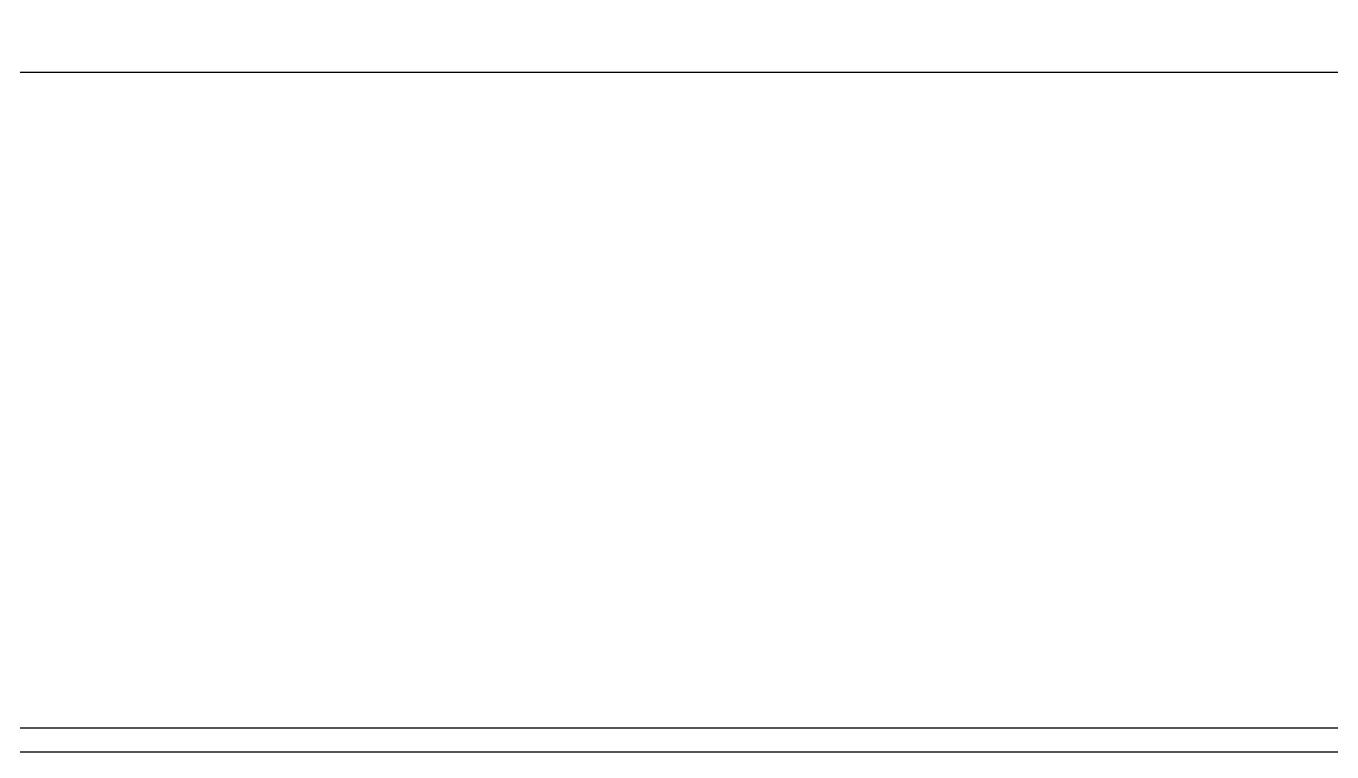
# Model space of a CAD drawing. Extents: x 53439 to 79867, y -144071 to -73305.
# Drawn here: x 61628 to 64711, y -130347 to -128634 of the extents above; entities that cross this region are included whole.
import ezdxf

# ---------------------------------------------------------------- set-up
doc = ezdxf.new("R2010")
doc.units = 0
doc.header["$LTSCALE"] = 0.1
doc.header["$MEASUREMENT"] = 0
doc.header["$PDMODE"] = 35
doc.header["$PDSIZE"] = -0.8
doc.layers.get('DEFPOINTS').update_dxf_attribs({"linetype": 'CONTINUOUS'})
for name, color, linetype in [('BOR', 200, 'CONTINUOUS'), ('BOR1', 230, 'CONTINUOUS'), ('WALL', 6, 'CONTINUOUS'), ('WIN', 102, 'CONTINUOUS')]:
    doc.layers.add(name, color=color, linetype=linetype)
doc.styles.add('1MM', font='arial.ttf')
doc.dimstyles.new('KRI', dxfattribs={"dimtxt": 23, "dimasz": 20, "dimexe": 7, "dimexo": 0, "dimgap": 9, "dimtad": 1, "dimdec": 1, "dimzin": 1, "dimtxsty": '1MM', "dimblk": 'ARCHTICK', "dimcen": 0.5, "dimclrd": 252, "dimclre": 252, "dimclrt": 7, "dimaunit": 1, "dimadec": 8, "dimazin": 3, "dimtfac": 1, "dimtdec": 1, "dimtmove": 0, "dimatfit": 3})

# ---------------------------------------------------------------- blocks, each defined once
blk = doc.blocks.new('_ARCHTICK')
at = {"layer": 'WALL', "color": 0, "const_width": 0.15}
blk.add_lwpolyline([(-0.5, -0.5), (0.5, 0.5)], dxfattribs=at)
blk = doc.blocks.new('*D80')
at = {"layer": 'DEFPOINTS', "color": 0, "linetype": 'CONTINUOUS', "ltscale": 0.1}
for p in [(58322.3, -128662.4), (72060.4, -128662.4, 0), (72060.4, -128742.6)]:
    blk.add_point(p, dxfattribs=at)
at = {"layer": 'WIN', "color": 252, "linetype": 'CONTINUOUS', "ltscale": 0.1}
for p, q in [((58322.3, -128662.4), (58322.3, -128749.6)), ((72060.4, -128662.4), (72060.4, -128749.6)), ((58322.3, -128742.6), (72060.4, -128742.6))]:
    blk.add_line(p, q, dxfattribs=at)
at = {"layer": 'WIN', "color": 252, "linetype": 'CONTINUOUS', "ltscale": 0.1, "xscale": 20, "yscale": 20, "zscale": 20, "rotation": 180}
blk.add_blockref('_ARCHTICK', (58322.3, -128742.6), dxfattribs=at)
at = {"layer": 'WIN', "color": 252, "linetype": 'CONTINUOUS', "ltscale": 0.1, "xscale": 20, "yscale": 20, "zscale": 20}
blk.add_blockref('_ARCHTICK', (72060.4, -128742.6), dxfattribs=at)
at = {"layer": 'WIN', "color": 7, "linetype": 'CONTINUOUS', "ltscale": 0.1, "insert": (65191.4, -128721.9), "char_height": 23, "attachment_point": 5, "style": '1MM'}
blk.add_mtext('13738.1', dxfattribs=at)

msp = doc.modelspace()

# ---------------------------------------------------------------- linework, layer by layer
at = {"layer": 'BOR'}
msp.add_lwpolyline([(73435.88, -122099.01), (57228.06, -122099.01), (57228.06, -130290.29), (73435.88, -130290.29)], close=True, dxfattribs=at)
at = {"layer": 'BOR1'}
msp.add_lwpolyline([(73492.41, -122042.48), (57171.54, -122042.48), (57171.54, -130346.82), (73492.41, -130346.82)], close=True, dxfattribs=at)

# ---------------------------------------------------------------- dimensions: what is measured, and where the dimension line sits
at = {"layer": 'WIN', "linetype": 'CONTINUOUS', "ltscale": 0.1}
dim = msp.add_linear_dim(base=(72060.44, -128742.63), p1=(58322.31, -128662.43), p2=(72060.44, -128662.43, 0), dimstyle='KRI', dxfattribs=at)
dim.commit()
dim.dimension.update_dxf_attribs({"geometry": '*D80', "text_midpoint": (65191.38, -128721.87)})

doc.saveas('drawing.dxf')
